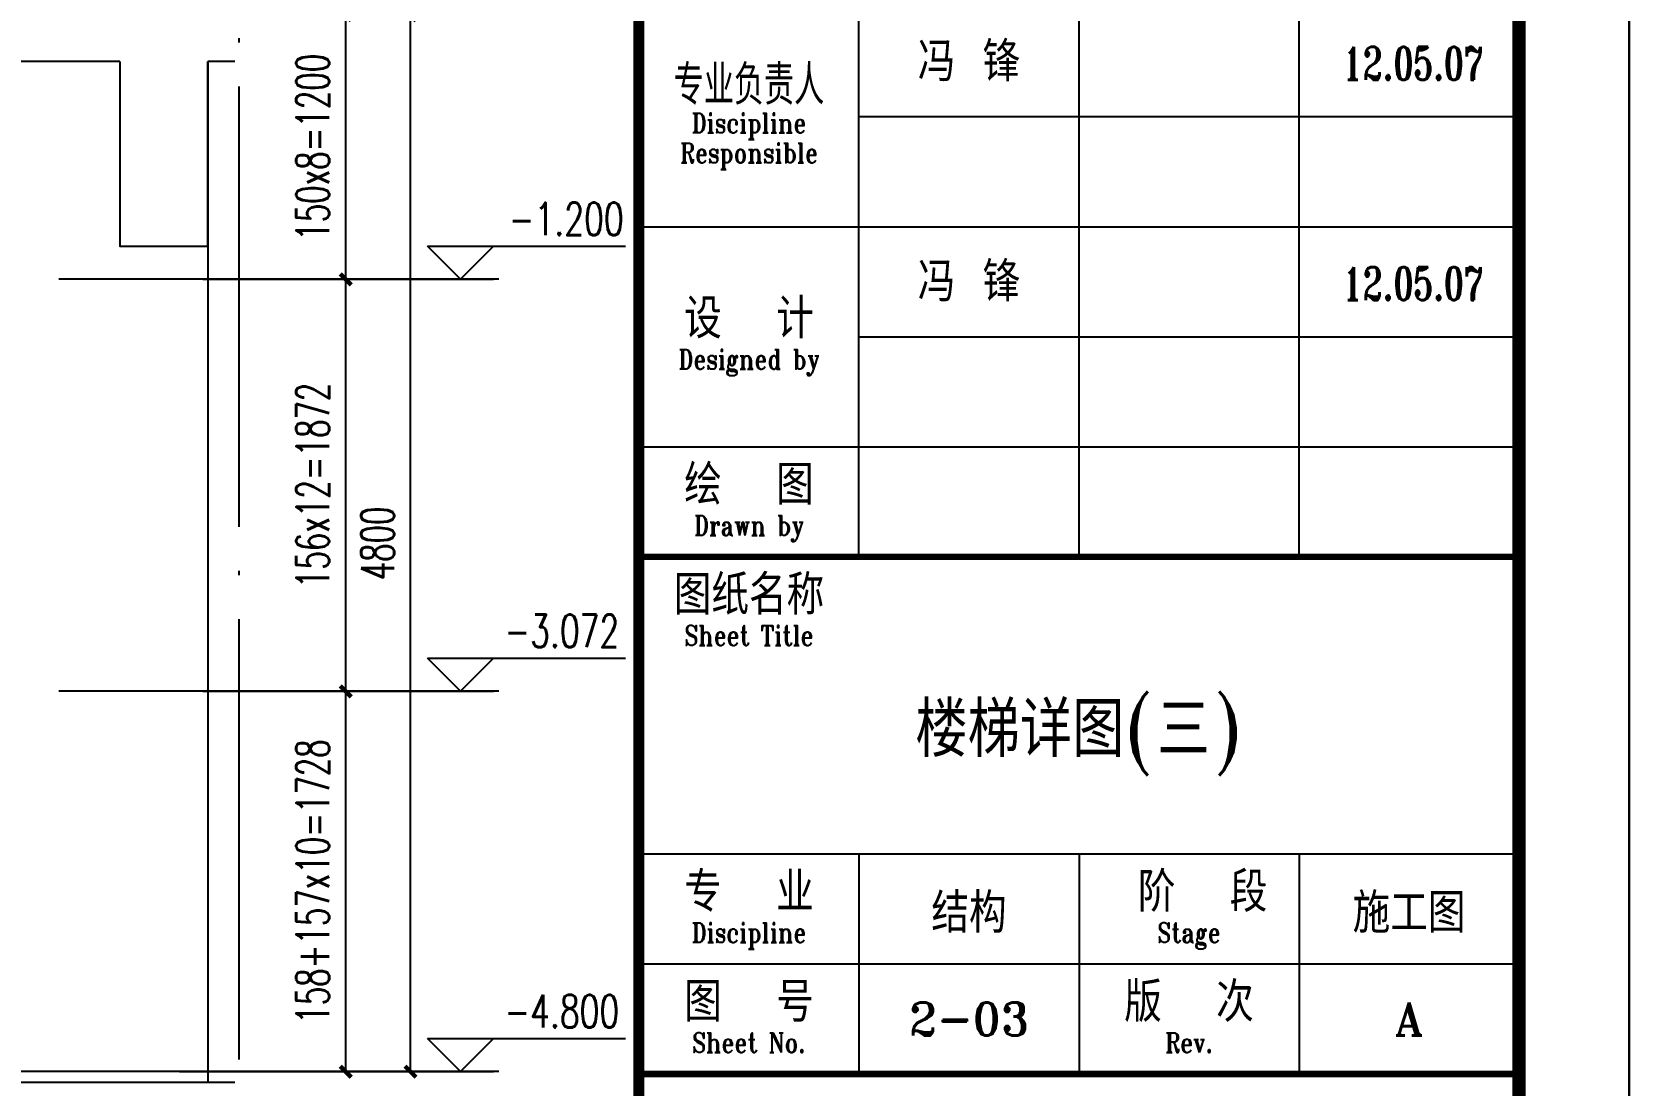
# Model space of a CAD drawing. Extents: x 239268 to 489116, y -316056 to -246175.
# Drawn here: x 453773 to 461032, y -305552 to -300767 of the extents above; entities that cross this region are included whole.
import ezdxf
from ezdxf.enums import TextEntityAlignment as Align

# ---------------------------------------------------------------- set-up
doc = ezdxf.new("R2010")
doc.units = 0
doc.header["$LTSCALE"] = 1000
doc.header["$MEASUREMENT"] = 0
doc.linetypes.add('DOTE', pattern=[2.42, 2, -0.2, 0.02, -0.2])
doc.layers.get('0').update_dxf_attribs({"linetype": 'CONTINUOUS'})
doc.layers.get('Defpoints').update_dxf_attribs({"color": 6, "linetype": 'CONTINUOUS'})
for name, color, linetype in [('3-liang-s', 120, 'CONTINUOUS'), ('A-墙线', 2, 'CONTINUOUS'), ('DIM_ELEV', 3, 'CONTINUOUS'), ('DOTE', 26, 'DOTE'), ('PUB_DIM', 3, 'CONTINUOUS'), ('PUB_TEXT', 7, 'CONTINUOUS'), ('WALL', 2, 'CONTINUOUS'), ('图框', 85, 'CONTINUOUS'), ('面层', 185, 'CONTINUOUS')]:
    doc.layers.add(name, color=color, linetype=linetype)
doc.styles.add('_TCH_DIM', font='SIMPLEX', dxfattribs={"bigfont": 'GBCBIG'})
doc.styles.add('DIM_FONT', font='SIMPLEX.shx', dxfattribs={"width": 0.65})
doc.styles.add('TKZ1_tjhts.shx', font='tjromant.shx', dxfattribs={"bigfont": 'tjhts.shx'})
doc.styles.add('TKZ2_tjkts.shx', font='tjromant.shx', dxfattribs={"bigfont": 'tjkts.shx'})
doc.dimstyles.new('DIMN50', dxfattribs={"dimscale": 0.5, "dimtxt": 300, "dimasz": 100, "dimexe": 250, "dimexo": 300, "dimgap": 150, "dimtad": 1, "dimdec": 0, "dimzin": 0, "dimdsep": 46, "dimtxsty": 'DIM_FONT', "dimblk": 'ARCHTICK', "dimcen": 0.09, "dimclrt": 7, "dimazin": 2, "dimtfac": 1, "dimtdec": 0, "dimtix": 1, "dimtmove": 2, "dimatfit": 3, "dimfxl": 0, "dimtolj": 1, "dimtzin": 0, "dimarcsym": 0})

# ---------------------------------------------------------------- blocks, each defined once
blk = doc.blocks.new('_ArchTick')
at = {"color": 0, "linetype": 'ByBlock', "const_width": 0.4}
blk.add_lwpolyline([(-0.5, -0.5), (0.5, 0.5)], dxfattribs=at)
blk = doc.blocks.new('*D420')
at = {"layer": 'Defpoints', "color": 0}
for p in [(454293.6, -300690.8), (455493.6, -300690.8), (454293.6, -305490.8)]:
    blk.add_point(p, dxfattribs=at)
at = {"layer": 'PUB_DIM', "color": 0, "lineweight": -2}
for p, q in [((454443.6, -300690.8), (455618.6, -300690.8)), ((455493.6, -305490.8), (455493.6, -300690.8)), ((454443.6, -305490.8), (455618.6, -305490.8))]:
    blk.add_line(p, q, dxfattribs=at)
at = {"layer": 'PUB_DIM', "color": 0, "lineweight": -2, "xscale": 50, "yscale": 50, "zscale": 50}
for p, rotation in [((455493.6, -300690.8), 90), ((455493.6, -305490.8), 270)]:
    blk.add_blockref('_ArchTick', p, dxfattribs=dict(at, rotation=rotation))
at = {"layer": 'PUB_DIM', "color": 7, "insert": (455343.6, -303090.8), "char_height": 150, "attachment_point": 5, "rotation": 90, "style": 'DIM_FONT'}
blk.add_mtext('\\A1;4800', dxfattribs=at)
blk = doc.blocks.new('*D425')
at = {"layer": 'Defpoints', "color": 0}
for p in [(454399.1, -303762.8), (455199.1, -303762.8), (454399.1, -305490.8)]:
    blk.add_point(p, dxfattribs=at)
at = {"layer": 'PUB_DIM', "color": 0, "lineweight": -2}
for p, q in [((454549.1, -303762.8), (455324.1, -303762.8)), ((455199.1, -305490.8), (455199.1, -303762.8)), ((454549.1, -305490.8), (455324.1, -305490.8))]:
    blk.add_line(p, q, dxfattribs=at)
at = {"layer": 'PUB_DIM', "color": 0, "lineweight": -2, "xscale": 50, "yscale": 50, "zscale": 50}
for p, rotation in [((455199.1, -303762.8), 90), ((455199.1, -305490.8), 270)]:
    blk.add_blockref('_ArchTick', p, dxfattribs=dict(at, rotation=rotation))
at = {"layer": 'PUB_DIM', "color": 7, "insert": (455049.1, -304626.8), "char_height": 150, "attachment_point": 5, "rotation": 90, "style": 'DIM_FONT'}
blk.add_mtext('\\A1;158+157x10=1728', dxfattribs=at)
blk = doc.blocks.new('*D426')
at = {"layer": 'Defpoints', "color": 0}
for p in [(454399.1, -301890.8), (455199.1, -301890.8), (454399.1, -303762.8)]:
    blk.add_point(p, dxfattribs=at)
at = {"layer": 'PUB_DIM', "color": 0, "lineweight": -2}
for p, q in [((454549.1, -301890.8), (455324.1, -301890.8)), ((455199.1, -303762.8), (455199.1, -301890.8)), ((454549.1, -303762.8), (455324.1, -303762.8))]:
    blk.add_line(p, q, dxfattribs=at)
at = {"layer": 'PUB_DIM', "color": 0, "lineweight": -2, "xscale": 50, "yscale": 50, "zscale": 50}
for p, rotation in [((455199.1, -301890.8), 90), ((455199.1, -303762.8), 270)]:
    blk.add_blockref('_ArchTick', p, dxfattribs=dict(at, rotation=rotation))
at = {"layer": 'PUB_DIM', "color": 7, "insert": (455049.1, -302826.8), "char_height": 150, "attachment_point": 5, "rotation": 90, "style": 'DIM_FONT'}
blk.add_mtext('\\A1;156x12=1872', dxfattribs=at)
blk = doc.blocks.new('*D427')
at = {"layer": 'Defpoints', "color": 0}
for p in [(454399.1, -300690.8), (455199.1, -300690.8), (454399.1, -301890.8)]:
    blk.add_point(p, dxfattribs=at)
at = {"layer": 'PUB_DIM', "color": 0, "lineweight": -2}
for p, q in [((454549.1, -300690.8), (455324.1, -300690.8)), ((455199.1, -301890.8), (455199.1, -300690.8)), ((454549.1, -301890.8), (455324.1, -301890.8))]:
    blk.add_line(p, q, dxfattribs=at)
at = {"layer": 'PUB_DIM', "color": 0, "lineweight": -2, "xscale": 50, "yscale": 50, "zscale": 50}
for p, rotation in [((455199.1, -300690.8), 90), ((455199.1, -301890.8), 270)]:
    blk.add_blockref('_ArchTick', p, dxfattribs=dict(at, rotation=rotation))
at = {"layer": 'PUB_DIM', "color": 7, "insert": (455049.1, -301290.8), "char_height": 150, "attachment_point": 5, "rotation": 90, "style": 'DIM_FONT'}
blk.add_mtext('\\A1;150x8=1200', dxfattribs=at)
blk = doc.blocks.new('TJAD_TK_A1')
for p, q in [((1271.38, 513.45), (1271.38, 643.45)), ((1291.38, 513.45), (1291.38, 633.45)), ((1311.38, 513.45), (1311.38, 633.45)), ((1271.38, 553.45), (1331.38, 553.45)), ((1251.38, 543.45), (1331.38, 543.45)), ((1271.38, 533.45), (1331.38, 533.45)), ((1251.38, 523.45), (1331.38, 523.45)), ((1251.38, 486.45), (1331.38, 486.45)), ((1271.38, 486.45), (1271.38, 466.45)), ((1291.38, 486.45), (1291.38, 466.45)), ((1311.38, 486.45), (1311.38, 466.45)), ((1251.38, 476.45), (1331.38, 476.45))]:
    blk.add_line(p, q)
for points, const_width in [([(1251.38, 940.45), (1251.38, 366.45)], 1), ([(1251.38, 513.45), (1331.38, 513.45)], 0.6), ([(1251.38, 466.45), (1331.38, 466.45)], 0.6)]:
    blk.add_lwpolyline(points, dxfattribs=dict(const_width=const_width))
at = {"layer": '图框'}
blk.add_line((1341.38, 356.45), (1341.38, 950.45), dxfattribs=at)
at = {"layer": '图框', "const_width": 1.2}
blk.add_lwpolyline([(1331.38, 940.45), (525.38, 940.45), (525.38, 366.45), (1331.38, 366.45)], close=True, dxfattribs=at)
at = {"style": 'TKZ2_tjkts.shx', "width": 0.8}
for s, height, p in [('专业负责人', 3.6, (1261.38, 556.33)), ('Discipline', 1.8, (1261.38, 552.87)), ('Responsible', 1.8, (1261.38, 550.15)), ('Designed by', 1.8, (1261.38, 531.4)), ('Drawn by', 1.8, (1261.38, 516.3)), ('Sheet Title', 1.8, (1261.38, 506.3)), ('Discipline', 1.8, (1261.38, 479.3)), ('Stage', 1.8, (1301.38, 479.3)), ('Sheet No.', 1.8, (1261.38, 469.3)), ('Rev.', 1.8, (1301.38, 469.3))]:
    blk.add_text(s, height=height, dxfattribs=at).set_placement(p, align=Align.MIDDLE_CENTER)
at = {"style": 'TKZ2_tjkts.shx'}
for s, p in [('设  计', (1261.38, 535.1)), ('绘  图', (1261.38, 520)), ('图纸名称', (1261.38, 510)), ('专  业', (1261.38, 483)), (' 阶  段', (1301.38, 483)), ('图  号', (1261.38, 473)), ('版  次', (1301.38, 473))]:
    blk.add_text(s, height=3.6, dxfattribs=at).set_placement(p, align=Align.MIDDLE_CENTER)

msp = doc.modelspace()

# ---------------------------------------------------------------- linework, layer by layer
at = {"layer": '3-liang-s'}
msp.add_line((454572.9, -300900.8), (454572.9, -305540.8), dxfattribs=at)
at = {"layer": 'A-墙线'}
msp.add_line((454572.9, -300900.8), (454572.9, -301740.8), dxfattribs=at)
msp.add_lwpolyline([(454172.9, -300900.8), (454172.9, -301740.8), (454572.9, -301740.8), (454572.9, -300900.8)], dxfattribs=at)
at = {"layer": 'DIM_ELEV'}
for p, q in [((455720.3, -301890.8), (455570.3, -301740.8)), ((455570.3, -301740.8), (456470.3, -301740.8)), ((455720.3, -301890.8), (455870.3, -301740.8)), ((454859.2, -301890.8), (455870.3, -301890.8)), ((455720.3, -303762.8), (455570.3, -303612.8)), ((455570.3, -303612.8), (456470.3, -303612.8)), ((455720.3, -303762.8), (455870.3, -303612.8)), ((454859.2, -303762.8), (455870.3, -303762.8)), ((455720.3, -305490.8), (455570.3, -305340.8)), ((455570.3, -305340.8), (456470.3, -305340.8)), ((455720.3, -305490.8), (455870.3, -305340.8)), ((454859.2, -305490.8), (455870.3, -305490.8))]:
    msp.add_line(p, q, dxfattribs=at)
at = {"layer": 'DOTE'}
for p, q in [((454713.1, -281654.9), (454713.1, -307295.6)), ((455895.6, -301890.8), (443194.9, -301890.8)), ((455895.6, -303762.8), (443194.9, -303762.8)), ((455895.6, -305490.8), (443194.9, -305490.8))]:
    msp.add_line(p, q, dxfattribs=at)
at = {"layer": 'WALL'}
for p, q in [((454172.9, -300900.8), (451322.9, -300900.8)), ((454695.6, -300900.8), (454572.9, -300900.8)), ((454695.6, -305540.8), (452852.9, -305540.8))]:
    msp.add_line(p, q, dxfattribs=at)
at = {"layer": '图框'}
msp.add_lwpolyline([(418981.9, -281301.7), (461031.9, -281301.7), (461031.9, -311001.7), (418981.9, -311001.7)], close=True, dxfattribs=at)
at = {"layer": '面层'}
msp.add_line((454695.6, -305490.8), (452902.9, -305490.8), dxfattribs=at)

# ---------------------------------------------------------------- block references
at = {"layer": '图框', "xscale": 50, "yscale": 50, "zscale": 50}
msp.add_blockref('TJAD_TK_A1', (393962.9, -328824.2), dxfattribs=at)

# ---------------------------------------------------------------- texts
at = {"layer": 'PUB_TEXT', "style": '_TCH_DIM', "width": 0.705882}
for s, p in [('-1.200', (455940.3, -301690.8)), ('-3.072', (455920.3, -303562.8)), ('-4.800', (455920.3, -305290.8))]:
    msp.add_text(s, height=148.75, dxfattribs=at).set_placement(p)
at = {"layer": '图框', "style": 'TKZ1_tjhts.shx'}
for s, height, p in [('冯 锋', 180, (458031.9, -300901.7)), ('冯 锋', 180, (458031.9, -301901.7)), ('楼梯详图(三)', 250, (458531.9, -303936.2)), ('结构', 180, (458031.9, -304770)), ('施工图', 180, (460031.9, -304770)), ('2-03', 150, (458031.9, -305251.7)), ('A', 150, (460031.9, -305251.7))]:
    msp.add_text(s, height=height, dxfattribs=at).set_placement(p, align=Align.MIDDLE_CENTER)
at = {"layer": '图框', "style": 'TKZ1_tjhts.shx', "width": 0.7}
for p in [(460051.3, -300910.2), (460051.3, -301910.2)]:
    msp.add_text('12.05.07', height=150, dxfattribs=at).set_placement(p, align=Align.MIDDLE_CENTER)

# ---------------------------------------------------------------- dimensions: what is measured, and where the dimension line sits
at = {"layer": 'PUB_DIM'}
dim = msp.add_aligned_dim(p1=(454293.6, -305490.8), p2=(454293.6, -300690.8), distance=-1200, dimstyle='DIMN50', dxfattribs=at)
dim.commit()
dim.dimension.update_dxf_attribs({"geometry": '*D420', "text_midpoint": (455343.6, -303090.8)})
for p1, p2, text, picture, middle in [((454399.1, -301890.8), (454399.1, -300690.8), '150x8=1200', '*D427', (455049.1, -301290.8)), ((454399.1, -303762.8), (454399.1, -301890.8), '156x12=1872', '*D426', (455049.1, -302826.8)), ((454399.1, -305490.8), (454399.1, -303762.8), '158+157x10=1728', '*D425', (455049.1, -304626.8))]:
    dim = msp.add_aligned_dim(p1=p1, p2=p2, distance=-800, text=text, dimstyle='DIMN50', dxfattribs=at)
    dim.commit()
    dim.dimension.update_dxf_attribs({"geometry": picture, "text_midpoint": middle})

doc.saveas('drawing.dxf')
